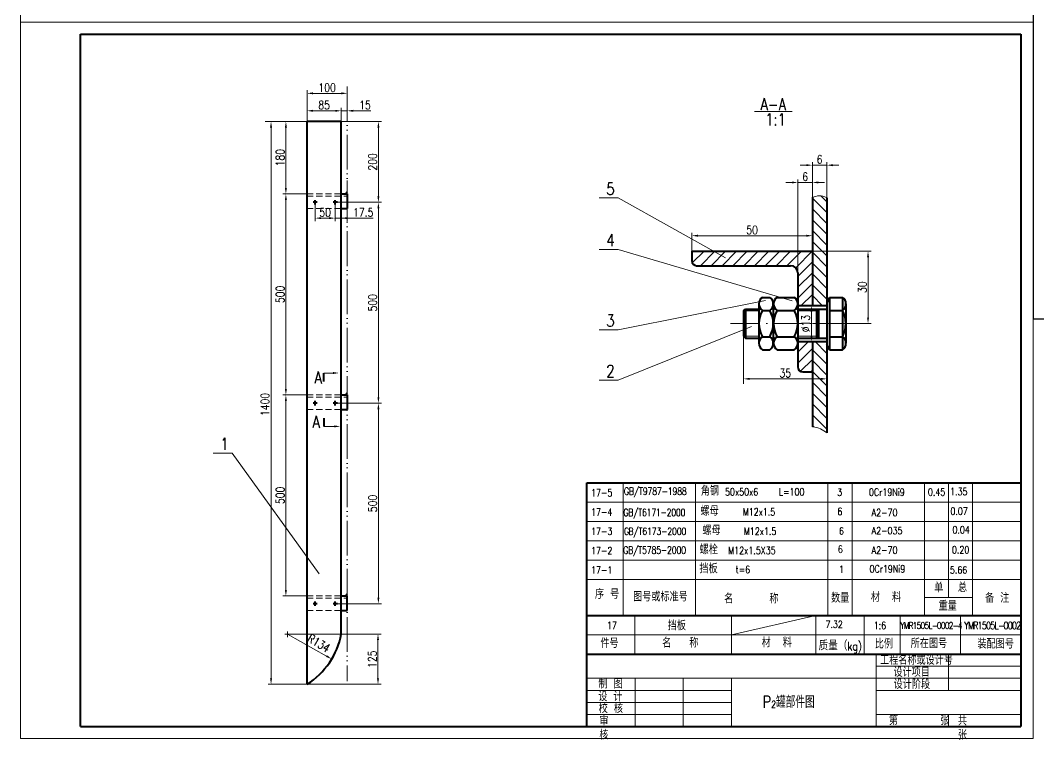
# Model space of a CAD drawing. Header units: millimetres. Extents: x 2000 to 3608, y -804 to 37.
# Drawn here: x 2681.2 to 3103.5, y -803.9 to -506.2 of the extents above; entities that cross this region are included whole.
import ezdxf

# ---------------------------------------------------------------- set-up
doc = ezdxf.new("R2010")
doc.units = ezdxf.units.MM
for name, pattern in [('ACAD_ISO05W100', [33, 24, -3, 0, -3, 0, -3]), ('ACAD_ISO10W100', [18, 12, -3, 0, -3]), ('DASHED2', [9.525, 6.35, -3.175])]:
    doc.linetypes.add(name, pattern=pattern)
doc.layers.get('0').update_dxf_attribs({"lineweight": 20})
for name, color, linetype, lineweight in [('双点划线', 7, 'ACAD_ISO05W100', 20), ('图层1', 7, 'Continuous', 40), ('点划线', 7, 'ACAD_ISO10W100', 20), ('粗实线', 7, 'Continuous', 40), ('细实线', 7, 'Continuous', 20), ('虚线', 7, 'DASHED2', 20)]:
    doc.layers.add(name, color=color, linetype=linetype, lineweight=lineweight)
doc.layers.add('图框层', color=7, linetype='Continuous')
doc.styles.add('样式 1', font='txt.shx', dxfattribs={"width": 0.8, "bigfont": 'hztxt.shx'})

msp = doc.modelspace()

# ---------------------------------------------------------------- hatches: boundary and pattern name
at = {"layer": '粗实线'}
h = msp.add_hatch(color=7, dxfattribs=at)
h.paths.add_polyline_path([(2816.75768285, -577.31110899), (2816.06889403, -578.09347177), (2816.75768285, -578.09347316)])
h.paths.add_polyline_path([(2816.75768285, -660.64424758), (2816.06872551, -661.42680177), (2816.75768285, -661.42680316)])
h.paths.add_polyline_path([(2816.75768285, -743.97732345), (2816.06850178, -744.76013177), (2816.75768285, -744.76013316)])
at = {"layer": '细实线'}
h = msp.add_hatch(dxfattribs=at)
h.set_pattern_fill('ANSI31', angle=90, style=0)
h.set_pattern_definition([(135, (-111.2126, -1558.459), (-2.245064, -2.245064), [])])
edge = h.paths.add_edge_path()
edge.add_line((3009.66370054, -601.86154106), (3015.66370054, -601.86154106))
edge.add_line((3015.66370054, -601.86154106), (3015.66370054, -579.72470962))
edge.add_spline(control_points=[(3015.66370054, -579.72470962), (3014.59539624, -579.23702862), (3012.61632532, -578.51131773), (3010.59556337, -579.27687078), (3009.66370054, -579.52343541)], knot_values=[1.5438179742, 1.5438179742, 1.5438179742, 1.5438179742, 4.9441337017, 7.7834984096, 7.7834984096, 7.7834984096, 7.7834984096], degree=3, periodic=0)
edge.add_line((3009.66370054, -579.52343541), (3009.66370054, -601.86154106))
h.paths.add_polyline_path([(3009.66370054, -624.36154106), (3015.66370054, -624.36154106), (3015.66370054, -601.86154106), (3009.66370054, -601.86154106)])
edge = h.paths.add_edge_path()
edge.add_line((3015.66370054, -639.36154106), (3009.66370054, -639.36154106))
edge.add_line((3009.66370054, -639.36154106), (3009.66370054, -674.64713698))
edge.add_spline(control_points=[(3009.66370054, -674.64713698), (3012.32474399, -674.79816117), (3014.05837156, -676.07796101), (3015.66370054, -677.20864946)], knot_values=[9.0971326709, 9.0971326709, 9.0971326709, 9.0971326709, 15.2516114143, 15.2516114143, 15.2516114143, 15.2516114143], degree=3, periodic=0)
edge.add_line((3015.66370054, -677.20864946), (3015.66370054, -639.36154106))
h = msp.add_hatch(dxfattribs=at)
h.set_pattern_fill('ANSI31', style=0)
h.set_pattern_definition([(45, (-111.2126, -1558.459), (-2.245064, 2.245064), [])])
h.paths.add_polyline_path([(3009.66370054, -601.86154106), (2959.66370054, -601.86154106), (2959.66370054, -605.86154106, 0.4142135624), (2961.66370054, -607.86154106), (3000.66370054, -607.86154106, -0.4142135624), (3003.66370054, -610.86154106), (3003.66370054, -623.68606507, -0.0029737016), (3003.66370054, -623.72451706), (3003.66370054, -624.36154106), (3009.66370054, -624.36154106)])
h.paths.add_polyline_path([(3009.66370054, -639.36154106), (3003.66370054, -639.36154106), (3003.66370054, -639.99856507, -0.0029737016), (3003.66370054, -640.03701706), (3003.66370054, -649.86154106, 0.4142135624), (3005.66370054, -651.86154106), (3009.66370054, -651.86154106)])

# ---------------------------------------------------------------- linework, layer by layer
at = {"color": 7}
for p, q in [((2681.18478807, -209.93816235), (2681.18478807, -803.93816235)), ((2961.12992163, -752.93816235), (2961.12992164, -697.93816227)), ((3016.12992163, -752.9381653), (3016.12992165, -697.93816231)), ((3026.12992163, -752.93816235), (3026.12992165, -697.93816231)), ((3056.12992164, -752.9381653), (3056.12992166, -697.93816233)), ((3076.12992163, -752.9381653), (3076.12992165, -697.93816234)), ((3056.12992163, -745.43816235), (3076.12992163, -745.43816235)), ((3096.12992112, -752.9381653), (2916.12992112, -752.9381653)), ((2916.1299214, -752.93816235), (3096.1299214, -752.93816235)), ((2916.1299214, -752.93816235), (3096.1299214, -752.93816235)), ((2936.0346378, -768.93816235), (2936.0346378, -752.93816235)), ((3011.12992163, -768.93816235), (3011.12992163, -752.93816235)), ((3021.1299214, -752.93816235), (3096.1299214, -752.93816235)), ((3046.12992163, -768.93816235), (3046.12992163, -752.93816235)), ((3071.12992163, -768.93816235), (3071.12992163, -752.93816235)), ((3101.18478807, -803.93816235), (2681.18478807, -803.93816235))]:
    msp.add_line(p, q, dxfattribs=at)
at = {"color": 7, "ltscale": 0.2}
msp.add_line((2916.1299214, -752.93816235), (2931.1299214, -752.93816235), dxfattribs=at)
at = {"layer": '双点划线', "color": 7, "ltscale": 0.6}
msp.add_line((2816.75768285, -533.60644615), (2816.75768285, -780.17252695), dxfattribs=at)
at = {"layer": '双点划线', "color": 7, "ltscale": 0.3}
msp.add_line((2816.75768285, -760.5934445), (2800.09163701, -760.59344739), dxfattribs=at)
at = {"layer": '图层1', "color": 7}
msp.add_line((2916.1299214, -798.93816235), (2916.12992148, -697.93816225), dxfattribs=at)
at = {"layer": '图框层', "color": 7}
for p, q in [((3101.18478807, -209.93816235), (3101.18478807, -629.93816235)), ((3101.18478807, -629.93816235), (3398.18478807, -629.93816235))]:
    msp.add_line(p, q, dxfattribs=at)
at = {"layer": '点划线', "color": 7}
msp.add_line((2975.72243794, -631.86154106), (3030.24047918, -631.86154106), dxfattribs=at)
at = {"layer": '粗实线', "color": 7}
for p, q in [((2706.18478807, -511.93816235), (3096.18478807, -511.93816235)), ((2706.18478807, -798.93816235), (2706.18478807, -511.93816235)), ((3096.18478807, -511.93816235), (3096.18478807, -798.93816235)), ((2800.09112176, -781.42664946), (2800.0915936, -548.09334946)), ((2814.2582596, -548.09337811), (2800.0915936, -548.09334946)), ((2814.2583728, -760.5934445), (2814.2582596, -548.09337811)), ((2814.25870308, -578.09346811), (2816.7580751, -578.09347316)), ((2816.06889403, -578.09347177), (2816.7580751, -577.31066345)), ((2816.75768285, -578.09347316), (2816.75767072, -584.09346316)), ((2804.34701627, -581.58975537), (2802.57656102, -581.58976083)), ((2803.42459978, -582.45874783), (2803.42460224, -580.63814407)), ((2812.68069387, -581.58975366), (2810.91023862, -581.58975913)), ((2811.75827738, -582.45874613), (2811.75827985, -580.63814237)), ((3009.66370054, -579.52343541), (3009.66370054, -624.36154106)), ((3015.66370054, -579.72470962), (3015.66370054, -677.20864946)), ((2814.25870539, -584.09345811), (2816.75806668, -584.09346316)), ((2959.66370054, -601.86154106), (2959.66370054, -605.86154106)), ((2959.66370054, -601.86154106), (3009.66370054, -601.86154106)), ((2961.66370054, -607.86154106), (3000.66370054, -607.86154106)), ((3003.66370054, -610.86154106), (3003.66370054, -649.86154106)), ((2987.46370054, -623.68606507), (2987.46370054, -640.03701706)), ((2988.94741655, -620.98654106), (2991.97998453, -620.98654106)), ((2993.46370054, -623.72451706), (2993.46370054, -639.99856507)), ((2993.46370054, -623.72451706), (2993.46370054, -639.99856507)), ((2995.01429777, -620.98654106), (3002.17998453, -620.98654106)), ((3003.66370054, -623.72451706), (3003.66370054, -639.99856507)), ((3003.66370054, -624.36154106), (3015.66370054, -624.36154106)), ((3016.78870054, -620.98654106), (3015.66370054, -623.13904106)), ((3016.78870054, -620.98654106), (3016.78870054, -642.73654106)), ((3016.78870054, -620.98654106), (3022.11370054, -620.98654106)), ((3022.11370054, -620.98654106), (3022.11370054, -642.73654106)), ((3023.59741655, -623.72451706), (3023.59741655, -639.99856507)), ((2981.16370054, -626.61154106), (2981.91370054, -625.86154106)), ((2981.16370054, -626.61154106), (2981.16370054, -637.11154106)), ((2981.91370054, -625.86154106), (2987.46370054, -625.86154106)), ((2981.91370054, -625.86154106), (2981.91370054, -637.86154106)), ((2988.94741655, -626.42404106), (2991.97998453, -626.42404106)), ((2995.01429777, -626.42404106), (3002.17998453, -626.42404106)), ((3003.66370054, -625.86154106), (3015.66370054, -625.86154106)), ((3011.4378202, -625.86154106), (3011.4378202, -637.86154106)), ((3011.4378202, -626.61154106), (3012.1878202, -625.86154106)), ((3012.1878202, -625.86154106), (3012.1878202, -637.86154106)), ((3016.78870054, -626.42404106), (3022.11370054, -626.42404106)), ((2981.16370054, -637.11154106), (2981.91370054, -637.86154106)), ((2988.94741655, -637.29904106), (2991.97998453, -637.29904106)), ((2995.01429777, -637.29904106), (3002.17998453, -637.29904106)), ((3011.4378202, -637.11154106), (3012.1878202, -637.86154106)), ((3016.78870054, -637.29904106), (3022.11370054, -637.29904106)), ((2981.91370054, -637.86154106), (2987.46370054, -637.86154106)), ((3003.66370054, -637.86154106), (3015.66370054, -637.86154106)), ((3003.66370054, -639.36154106), (3015.66370054, -639.36154106)), ((3009.66370054, -639.36154106), (3009.66370054, -674.64713698)), ((3016.78870054, -642.73654106), (3015.66370054, -640.58404106)), ((2988.94741655, -642.73654106), (2991.97998453, -642.73654106)), ((2995.01429777, -642.73654106), (3002.17998453, -642.73654106)), ((3016.78870054, -642.73654106), (3022.11370054, -642.73654106)), ((2807.09207127, -655.82907032), (2807.09207127, -652.3982176)), ((3005.66370054, -651.86154106), (3009.66370054, -651.86154106)), ((2814.25853457, -661.42679811), (2816.75790659, -661.42680316)), ((2816.06872551, -661.42680177), (2816.75790659, -660.64399345)), ((2816.75768285, -661.42680316), (2816.75767072, -667.42679316)), ((2804.34682024, -664.89227223), (2802.57636499, -664.89227769)), ((2803.42440375, -665.76126469), (2803.42440622, -663.94066093)), ((2812.68052536, -664.89227052), (2810.91007011, -664.89227599)), ((2811.75810887, -665.76126299), (2811.75811134, -663.94065923)), ((2807.15364299, -674.50549808), (2807.15364299, -671.01871997)), ((2814.25853687, -667.42678811), (2816.75789816, -667.42679316)), ((2916.12992149, -697.93816225), (3096.12992142, -697.93816235)), ((2803.4242079, -748.87076528), (2803.42421037, -747.05016152)), ((2811.75794035, -748.87076358), (2811.75794282, -747.05015982)), ((2814.25836605, -744.76012811), (2816.75773807, -744.76013316)), ((2816.06850178, -744.76013177), (2816.75768285, -743.97732345)), ((2816.75768285, -750.76012316), (2816.75769499, -744.76013316)), ((2804.34662439, -748.00177282), (2802.57616914, -748.00177828)), ((2812.68035684, -748.00177111), (2810.9099016, -748.00177658)), ((2814.25836836, -750.76011811), (2816.75772965, -750.76012316)), ((2916.12992112, -752.9381653), (3096.12992112, -752.9381653)), ((2916.12992143, -752.93816235), (3096.1299214, -752.93816235)), ((2916.12992142, -768.93816235), (3096.1299214, -768.93816235)), ((2706.18478807, -798.93816235), (3096.18478807, -798.93816235))]:
    msp.add_line(p, q, dxfattribs=at)
for centre, radius, start, end in [((2961.66370054, -605.86154106), 2, 180, 270), ((3000.66370054, -610.86154106), 3, 0, 90), ((2990.69634245, -623.70529106), 3.23269909, 122.7524914999, 237.2475085001), ((2990.23105862, -623.70529106), 3.23269909, 302.7524914999, 57.2475085001), ((2996.76322368, -623.70529106), 3.23269909, 122.7524914999, 237.2475085001), ((3000.43105862, -623.70529106), 3.23269909, 302.7524914999, 57.2475085001), ((3020.36477463, -623.70529106), 3.23269909, 302.7524914999, 57.2475085001), ((2998.40708578, -631.86154106), 10.91108374, 150.1093368867, 209.8906631133), ((2982.52031529, -631.86154106), 10.91108374, 330.1093368867, 29.8906631133), ((3004.47396701, -631.86154106), 10.91108374, 150.1093368867, 209.8906631133), ((2992.72031529, -631.86154106), 10.91108374, 330.1093368867, 29.8906631133), ((3012.6540313, -631.86154106), 10.91108374, 330.1093368867, 29.8906631133), ((2990.69634245, -640.01779106), 3.23269909, 122.7524914999, 237.2475085001), ((2990.23105862, -640.01779106), 3.23269909, 302.7524914999, 57.2475085001), ((2996.76322368, -640.01779106), 3.23269909, 122.7524914999, 237.2475085001), ((3000.43105862, -640.01779106), 3.23269909, 302.7524914999, 57.2475085001), ((3020.36477463, -640.01779106), 3.23269909, 302.7524914999, 57.2475085001), ((3005.66370054, -649.86154106), 2, 180, 270), ((2783.13169657, -754.65999723), 31.68715473, 302.358460564, 349.2076078432)]:
    msp.add_arc(centre, radius, start, end, dxfattribs=at)
at = {"layer": '细实线', "color": 7}
for p, q in [((3101.18478807, -209.93816235), (3101.18478807, -803.93816235)), ((2681.18478807, -506.93816235), (3101.18478807, -506.93816235)), ((2800.0915936, -548.09334946), (2800.0915936, -535.16173143)), ((2816.75768285, -548.09334946), (2816.75768285, -535.16173143)), ((2802.5915936, -536.41173143), (2814.25768285, -536.41173143)), ((2800.0915936, -548.09338101), (2800.0915936, -542.39511397)), ((2811.7582596, -543.64511397), (2802.5915936, -543.64511397)), ((2811.7582596, -543.64511397), (2809.2582596, -543.64511397)), ((2814.2582596, -548.09337944), (2814.2582596, -542.39511397)), ((2814.2582596, -548.09337811), (2814.2582596, -542.39511397)), ((2814.2582596, -543.64511397), (2816.75768285, -543.64511397)), ((2816.75768285, -548.09337944), (2816.75768285, -542.39511397)), ((2819.25768285, -543.64511397), (2826.50768285, -543.64511397)), ((2985.60845782, -543.89417751), (3001.23175058, -543.89417751)), ((2800.0915936, -548.09334946), (2782.64959618, -548.09334946)), ((2811.7583463, -548.09337305), (2830.93177319, -548.09337305)), ((2785.15197465, -549.31230719), (2785.15197465, -778.92664946)), ((2791.31310674, -550.59334946), (2791.31310674, -575.59343946)), ((2829.68177319, -579.08974117), (2829.68177319, -550.59337305)), ((3009.66370054, -579.52343541), (3009.66370054, -564.93975381)), ((3015.66370054, -579.72470962), (3015.66370054, -564.93975381)), ((3007.16370054, -566.18975381), (3004.66370054, -566.18975381)), ((3009.66370054, -566.18975381), (3015.66370054, -566.18975381)), ((3018.16370054, -566.18975381), (3020.66370054, -566.18975381)), ((2816.7580751, -578.09347316), (2816.7580751, -572.5938743)), ((3001.16370054, -573.35571279), (2998.66370054, -573.35571279)), ((3003.66370054, -610.86154106), (3003.66370054, -572.10571279)), ((3003.66370054, -573.35571279), (3009.66370054, -573.35571279)), ((3009.66370054, -610.86154106), (3009.66370054, -572.10571279)), ((3012.16370054, -573.35571279), (3014.66370054, -573.35571279)), ((2800.35980333, -578.09343946), (2790.06310674, -578.09343946)), ((2800.09153294, -578.09343946), (2790.06310674, -578.09343946)), ((2791.31310674, -658.92676946), (2791.31310674, -580.59343946)), ((2803.42460095, -582.37568252), (2803.42460095, -589.39820936)), ((2811.75827856, -581.58974117), (2830.93177319, -581.58974117)), ((2811.75827856, -581.58975651), (2811.75827856, -588.06074803)), ((2811.75827856, -581.58975651), (2811.75827856, -589.39820936)), ((2814.25827874, -580.67678172), (2814.25827874, -587.14777457)), ((2816.75768285, -581.58975651), (2816.75768285, -589.39820936)), ((2829.68177319, -581.58974117), (2828.43177319, -581.58974117)), ((2929.13963955, -579.79896221), (2921.17292345, -579.79896221)), ((2929.13963955, -579.79896221), (2973.63453625, -604.65589128)), ((2811.75827856, -582.92721784), (2811.75827856, -589.39820936)), ((2811.75827856, -588.2356707), (2811.75827856, -586.89820936)), ((2814.25828094, -588.23566937), (2814.25828094, -586.89820936)), ((2829.68177319, -584.08974117), (2829.68177319, -662.39227337)), ((2809.25827856, -588.14820936), (2805.92460095, -588.14820936)), ((2809.25827856, -588.14820936), (2806.75827856, -588.14820936)), ((2809.25827856, -588.14820936), (2806.75827856, -588.14820936)), ((2809.25827856, -588.14820936), (2806.75827856, -588.14820936)), ((2811.75827856, -588.14820936), (2816.75768285, -588.14820936)), ((2811.75827856, -588.14820936), (2814.25828094, -588.14820936)), ((2816.75828094, -588.14820936), (2827.50828094, -588.14820936)), ((2959.66370054, -601.86154106), (2959.66370054, -594.18598177)), ((3007.16370054, -595.43598177), (2962.16370054, -595.43598177)), ((3009.66370054, -601.86154106), (3009.66370054, -594.18598177)), ((2929.13963955, -601.10572718), (2921.17292345, -601.10572718)), ((2929.13963955, -601.10572718), (3001.24991695, -622.43821106)), ((3009.66370054, -601.86154106), (3034.00709518, -601.86154106)), ((3032.75709518, -604.36154106), (3032.75709518, -629.58309305)), ((2929.13963955, -634.42841563), (2990.23105862, -622.30478863)), ((3009.66370054, -624.36154106), (3008.02795696, -624.36154106)), ((2981.16370054, -626.61154106), (2987.46370054, -626.61154106)), ((3003.66370054, -626.61154106), (3011.4378202, -626.61154106)), ((3009.27795696, -626.86154106), (3009.27795696, -636.86154106)), ((2929.13963955, -655.33778984), (2984.35739366, -633.11150992)), ((3009.66370054, -631.86154106), (3034.00709518, -631.86154106)), ((2929.13963955, -634.42841563), (2921.17292345, -634.42841563)), ((2981.16370054, -637.11154106), (2987.46370054, -637.11154106)), ((2981.16370054, -637.11154106), (2981.16370054, -656.80231863)), ((3003.66370054, -637.11154106), (3011.4378202, -637.11154106)), ((3015.66370054, -637.11154106), (3015.66370054, -653.45018706)), ((3009.66370054, -639.36154106), (3008.02795696, -639.36154106)), ((2807.09207127, -652.3982176), (2810.87217777, -652.37198271)), ((2929.13963955, -655.33778984), (2921.17292345, -655.33778984)), ((2983.66370054, -654.78403389), (3013.16370054, -654.78403389)), ((2800.4146652, -661.42676946), (2790.06310674, -661.42676946)), ((2791.31310674, -661.42676946), (2790.06310674, -661.42676946)), ((2791.31310674, -663.92676946), (2791.31310674, -742.26009946)), ((2811.75811005, -664.89227337), (2830.93177319, -664.89227337)), ((2829.68177319, -664.89227337), (2828.43177319, -664.89227337)), ((2829.68177319, -667.39227337), (2829.68177319, -745.50177396)), ((2807.15364299, -674.50549808), (2811.38251958, -674.50549808)), ((2769.09386463, -685.54626562), (2761.12714854, -685.54626562)), ((2769.09386463, -685.54626562), (2805.063716, -735.61713162)), ((2931.12992163, -752.9381653), (2931.12992165, -697.93816226)), ((3066.12992166, -745.43816235), (3066.12992169, -697.93816234)), ((2916.12992149, -705.93816225), (3096.12992142, -705.93816235)), ((2916.12992148, -713.93816225), (3096.12992141, -713.93816235)), ((2916.12992148, -721.93816225), (3096.12992141, -721.93816235)), ((2916.12992147, -729.93816225), (3096.1299214, -729.93816235)), ((2916.12992147, -737.93816225), (3096.1299214, -737.93816235)), ((2797.10972262, -744.76009946), (2790.06310674, -744.76009946)), ((2801.82721648, -744.76009946), (2790.06310674, -744.76009946)), ((2811.75794153, -748.00177396), (2830.93177319, -748.00177396)), ((2976.12992142, -768.93816235), (2976.12992143, -752.93816235)), ((2976.12992143, -760.93816235), (3011.12992163, -752.9381653)), ((3031.12992142, -768.93816235), (3031.12992143, -752.93816235)), ((2791.9253728, -759.50362887), (2791.9253728, -761.81971557)), ((2790.80448057, -760.59345639), (2830.757418, -760.59344739)), ((2791.9253728, -760.59345639), (2808.15511301, -769.68393248)), ((2829.507418, -763.09344739), (2829.507418, -778.92664946)), ((2916.12992143, -760.93816235), (3096.1299214, -760.93816235)), ((3036.1299214, -798.93816245), (3036.12992142, -768.93816235)), ((3066.12992163, -783.93816235), (3066.12992164, -768.93816235)), ((3036.12992142, -773.93816235), (3096.1299214, -773.93816235)), ((2916.12992141, -778.93816235), (3096.1299214, -778.93816235)), ((2936.1299214, -798.93816237), (2936.12992141, -778.93816235)), ((2956.1299214, -798.93816238), (2956.12992141, -778.93816235)), ((2976.1299214, -798.9381624), (2976.12992141, -778.93816235)), ((2800.09164127, -781.42664946), (2783.90197465, -781.42664946)), ((2800.09168919, -781.42664946), (2790.06315441, -781.42664946)), ((2800.09112176, -781.42664946), (2830.757418, -781.42664946)), ((2916.12992141, -783.93816235), (2976.12992141, -783.93816235)), ((3036.12992141, -783.93816235), (3096.1299214, -783.93816235)), ((2916.12992141, -788.93816235), (2976.12992141, -788.93816235)), ((2916.1299214, -793.93816235), (2976.1299214, -793.93816235)), ((3036.1299214, -793.93816235), (3096.1299214, -793.93816235)), ((3066.12992163, -798.93816235), (3066.12992163, -793.93816235)), ((3096.18478807, -798.93816235), (3096.18478807, -794.27508814)), ((3066.12992163, -798.93816235), (3096.18478807, -798.93816235)), ((3101.18478807, -803.93816235), (2681.18478807, -803.93816235))]:
    msp.add_line(p, q, dxfattribs=at)
msp.add_open_spline([(3009.66370054, -579.52343541), (3010.59556337, -579.27687078), (3012.61632532, -578.51131773), (3014.59539624, -579.23702862), (3015.66370054, -579.72470962)], degree=3, knots=[1.5438179742, 1.5438179742, 1.5438179742, 1.5438179742, 4.3831826821, 7.7834984096, 7.7834984096, 7.7834984096, 7.7834984096], dxfattribs=at)
msp.add_open_spline([(3009.66370054, -674.64713698), (3012.32474399, -674.79816117), (3014.05837156, -676.07796101), (3015.66370054, -677.20864946)], degree=3, dxfattribs=at)
for points in [[(2802.5915936, -535.99506476), (2802.5915936, -536.8283981), (2800.0915936, -536.41173143)], [(2814.25768285, -535.99506476), (2814.25768285, -536.8283981), (2816.75768285, -536.41173143)], [(2802.5915936, -543.22844731), (2802.5915936, -544.06178064), (2800.0915936, -543.64511397)], [(2811.7582596, -543.22844731), (2811.7582596, -544.06178064), (2814.2582596, -543.64511397)], [(2811.7582596, -543.22844731), (2811.7582596, -544.06178064), (2814.2582596, -543.64511397)], [(2819.25768285, -543.22844731), (2819.25768285, -544.06178064), (2816.75768285, -543.64511397)], [(2784.73526032, -550.59338101), (2785.56859365, -550.59338101), (2785.15192699, -548.09338101)], [(2790.89644008, -550.59334946), (2791.72977341, -550.59334946), (2791.31310674, -548.09334946)], [(2829.26510653, -550.59337305), (2830.09843986, -550.59337305), (2829.68177319, -548.09337305)], [(3007.16370054, -565.77308715), (3007.16370054, -566.60642048), (3009.66370054, -566.18975381)], [(3018.16370054, -565.77308715), (3018.16370054, -566.60642048), (3015.66370054, -566.18975381)], [(3001.16370054, -572.93904612), (3001.16370054, -573.77237945), (3003.66370054, -573.35571279)], [(3012.16370054, -572.93904612), (3012.16370054, -573.77237945), (3009.66370054, -573.35571279)], [(2790.89644008, -575.59343946), (2791.72977341, -575.59343946), (2791.31310674, -578.09343946)], [(2790.89644008, -580.59343946), (2791.72977341, -580.59343946), (2791.31310674, -578.09343946)], [(2829.26510653, -579.08974117), (2830.09843986, -579.08974117), (2829.68177319, -581.58974117)], [(2829.26510653, -584.08974117), (2830.09843986, -584.08974117), (2829.68177319, -581.58974117)], [(2805.92460095, -587.7315427), (2805.92460095, -588.56487603), (2803.42460095, -588.14820936)], [(2809.25827856, -587.7315427), (2809.25827856, -588.56487603), (2811.75827856, -588.14820936)], [(2809.25827856, -587.7315427), (2809.25827856, -588.56487603), (2811.75827856, -588.14820936)], [(2809.25827856, -587.7315427), (2809.25827856, -588.56487603), (2811.75827856, -588.14820936)], [(2809.25827856, -587.7315427), (2809.25827856, -588.56487603), (2811.75827856, -588.14820936)], [(2816.75828094, -587.7315427), (2816.75828094, -588.56487603), (2814.25828094, -588.14820936)], [(2962.16370054, -595.0193151), (2962.16370054, -595.85264843), (2959.66370054, -595.43598177)], [(3007.16370054, -595.0193151), (3007.16370054, -595.85264843), (3009.66370054, -595.43598177)], [(3032.34042851, -604.36154106), (3033.17376185, -604.36154106), (3032.75709518, -601.86154106)], [(3008.8612903, -626.86154106), (3009.69462363, -626.86154106), (3009.27795696, -624.36154106)], [(3032.34042851, -629.36154106), (3033.17376185, -629.36154106), (3032.75709518, -631.86154106)], [(3008.8612903, -636.86154106), (3009.69462363, -636.86154106), (3009.27795696, -639.36154106)], [(2810.87217777, -651.93888423), (2810.87217777, -652.77221756), (2813.37217777, -652.3555509)], [(2983.66370054, -654.36736722), (2983.66370054, -655.20070055), (2981.16370054, -654.78403389)], [(3013.16370054, -654.36736722), (3013.16370054, -655.20070055), (3015.66370054, -654.78403389)], [(2790.89644008, -658.92676946), (2791.72977341, -658.92676946), (2791.31310674, -661.42676946)], [(2790.89644008, -663.92676946), (2791.72977341, -663.92676946), (2791.31310674, -661.42676946)], [(2829.26510653, -662.39227337), (2830.09843986, -662.39227337), (2829.68177319, -664.89227337)], [(2829.26510653, -667.39227337), (2830.09843986, -667.39227337), (2829.68177319, -664.89227337)], [(2811.38251958, -674.0723996), (2811.38251958, -674.90573293), (2813.88251958, -674.48906626)], [(2790.89644008, -742.26009946), (2791.72977341, -742.26009946), (2791.31310674, -744.76009946)], [(2829.26510653, -745.50177396), (2830.09843986, -745.50177396), (2829.68177319, -748.00177396)], [(2829.09075134, -763.09344739), (2829.92408467, -763.09344739), (2829.507418, -760.59344739)], [(2808.36959, -769.32670604), (2807.94063602, -770.04115893), (2810.29847168, -770.97079441)], [(2784.73530798, -778.92664946), (2785.56864131, -778.92664946), (2785.15197465, -781.42664946)], [(2829.09075134, -778.92664946), (2829.92408467, -778.92664946), (2829.507418, -781.42664946)]]:
    msp.add_solid(points, dxfattribs=at)
at = {"layer": '虚线', "color": 7, "ltscale": 0.4}
for p, q in [((2800.09197156, -578.09343946), (2814.25870308, -578.09346811)), ((2800.09197105, -579.09015907), (2816.75768285, -579.09011533)), ((2800.09197241, -584.09342946), (2814.25870539, -584.09345811)), ((2800.09180254, -662.42348907), (2816.75768285, -662.42343762)), ((2800.09180304, -661.42676946), (2814.25853457, -661.42679811)), ((2800.0918039, -667.42675946), (2814.25853687, -667.42678811)), ((2800.09163402, -745.75681907), (2816.75768285, -745.75677533)), ((2800.09163453, -744.76009946), (2814.25836605, -744.76012811)), ((2800.09163538, -750.76008946), (2814.25836836, -750.76011811))]:
    msp.add_line(p, q, dxfattribs=at)

# ---------------------------------------------------------------- texts
at = {"color": 7, "attachment_point": 1, "style": '样式 1'}
for s, insert, char_height, width in [('角钢 {\\H0.8571x;50x50x6    L=100}', (2963.39116996, -699.64109691), 3.5, 47.9455816147), ('0Cr19Ni9', (3033.15631566, -700.27731661), 3, 26.1492870609), ('A2-70', (3034.27833269, -708.72969662), 3, 7.5671845896), ('A2-035', (3034.27833269, -716.21586693), 3, 7.5671845896), ('{\\T0.95;GB/T5785-2000}', (2931.19338208, -724.29595968), 3, 28.1050349954), ('{\\H1.167x;螺栓\\Ftxt,gbcbig|c134;\\H0.8571x;  M12x1.5X35}', (2962.94047228, -723.92295505), 3, 34.8931351369), ('A2-70', (3034.27833269, -724.29304914), 3, 7.5671845896), ('挡板   {\\H0.8571x;t=6}', (2962.82554246, -731.84694917), 3.5, 52.4942993371), ('0Cr19Ni9', (3033.38130579, -732.06774879), 3, 26.1492870609), ('序 号', (2919.48885839, -742.42996181), 3.5, 11.304134123), ('图号或标准号', (2935.31172411, -743.48792783), 3.5, 28.5928014055), ('单', (3060.21753398, -739.74067757), 3.5, 1.4248865714), ('总', (3070.03727317, -739.71059766), 3.5, 3.2297503305), ('名      称', (2973.06984805, -744.31976559), 3.5, 47.7813068282), ('数量', (3017.42993832, -744.01180801), 3.5, 7.9793775461), ('材  料', (3033.91821809, -743.67467125), 3.5, 22.8932391872), ('重量', (3062.01616706, -747.2846999), 3.5, 7.9656389557), ('备 注 ', (3081.29373688, -744.04287615), 3.5, 12.5390400669)]:
    msp.add_mtext(s, dxfattribs=dict(at, insert=insert, char_height=char_height, width=width))
at = {"layer": '细实线', "color": 7, "char_height": 3.5, "attachment_point": 5, "style": '样式 1'}
for s, insert in [('100', (2808.42463823, -534.03673143)), ('85', (2807.1749266, -541.27011397)), ('15', (2824.13268285, -541.27011397)), ('6', (3012.66370054, -563.81475381)), ('6', (3006.66370054, -570.98071279)), ('50', (2807.59143976, -585.77320936)), ('17.5', (2823.38328094, -585.77320936)), ('50', (2984.66370054, -593.06098177)), ('35', (2998.41370054, -652.40903389))]:
    msp.add_mtext(s, dxfattribs=dict(at, insert=insert))
at = {"layer": '细实线', "color": 7, "attachment_point": 1, "style": '样式 1'}
for s, insert, char_height, width in [('A-A', (2988.12190507, -538.39392468), 5, 17.7827591655), ('1:1', (2990.10909029, -544.70553033), 5, 7.7227609754), ('5', (2924.20889695, -573.5037137), 5, 5.6050903415), ('4', (2924.20889695, -594.81047867), 5, 5.6050903415), ('3', (2924.20889695, -628.13316712), 5, 5.6050903415), ('2', (2924.20889695, -649.04254133), 5, 5.6050903415), ('A', (2803.15627066, -651.72946538), 5, 3.4252267252), ('A', (2802.35177799, -670.1243594), 5, 3.4252267252), ('1', (2764.16312204, -679.2510171), 5, 5.6050903415), ('17-5', (2917.86751449, -700.514771), 3, 8.3424456326), ('{\\T0.95;GB/T9787-1988}', (2931.49252436, -699.87732229), 3, 25.1683459744), ('3', (3019.94437067, -700.33170333), 3, 2.459985317), ('0.45', (3057.57774755, -700.21732382), 3, 5.4493801053), ('1.35', (3066.79326717, -700.0028386), 3, 5.1392345924), ('17-4', (2917.86751449, -708.514771), 3, 8.3424456326), ('{\\W0.75;GB/T6171-2000}', (2931.33468737, -708.6745511), 3, 12.0731638485), ('螺母    {\\H0.8571x;M12x1.5}', (2963.26061901, -707.93204294), 3.5, 57.4080133766), ('6', (3020.05854043, -708.28467077), 3, 2.459985317), ('0.07', (3066.91494617, -708.16359302), 3, 5.9592350924), ('17-3', (2917.8675145, -716.514771), 3, 8.3424456326), ('{\\T0.85;G\\T0.95;B/T6173-2000}', (2931.53077072, -716.51464203), 3, 12.0731638485), ('螺母   {\\H0.8571x; M12x1.5}', (2964.06831081, -715.96047909), 3.5, 35.3382068347), ('6', (3020.71541384, -716.37146344), 3, 2.459985317), ('0.04', (3067.76910112, -715.85670761), 3, 5.9592350924), ('17-2', (2917.86751449, -724.514771), 3, 8.3424456326), ('6', (3020.24808069, -723.90318355), 3, 2.459985317), ('0.20', (3067.556642, -724.16738815), 3, 7.5577697752), ('17-1', (2917.86751449, -732.514771), 3, 8.3424456326), ('1', (3020.71541384, -732.26433606), 3, 2.459985317), ('5.66', (3066.72362205, -732.53486463), 3, 10.8151072032), ('17', (2924.47762415, -755.4931876), 3, 8.5351017337), ('挡板', (2949.69709218, -755.46236159), 3.5, 16.3677446133), ('7.32', (3015.10233121, -755.0530306), 3, 16.0275902184), ('1:6', (3035.10502099, -755.54195139), 3, 8.1461722241), ('件号', (2921.73699656, -762.77194732), 3.5, 10.8842094551), ('名   称', (2947.37299139, -762.62330044), 3.5, 22.4365401681), ('材  料', (2988.64371264, -762.48277233), 3.5, 20.0266624503), ('{\\H1.1429x;质量（}kg)', (3012.22168956, -763.34320891), 3.5, 21.9928988854), ('比例', (3035.54815263, -763.05010972), 3.5, 11.3385608796), ('所在图号', (3050.45244677, -762.85330557), 3.5, 20.0379780313), ('装配图号', (3078.14970556, -763.04870422), 3.5, 22.1883944195), ('工程名称或设计号', (3037.73446983, -769.76083539), 3.5, 34.3659483446), ('设计项目', (3043.30114941, -774.79150345), 3.5, 15.421799593), ('制 图', (2920.92842491, -779.61532182), 3.5, 11.2206458579), ('设计阶段', (3043.37355304, -779.78490749), 3.5, 15.4942032175), ('设 计', (2920.86212933, -784.8702366), 3.5, 10.9852449866), ('校 核', (2921.05411485, -789.82601609), 3.5, 13.3219718606), ('审 核', (2921.32936358, -794.94316992), 3.5, 9.3584108398), ('第       张', (3041.4043852, -794.79365587), 3.5, 27.0215078352), ('共         张', (3070.01540071, -794.9599799), 3.5, 27.0215078352)]:
    msp.add_mtext(s, dxfattribs=dict(at, insert=insert, char_height=char_height, width=width))
at = {"layer": '细实线', "color": 7, "char_height": 3.5, "attachment_point": 5, "style": '样式 1'}
for s, insert, rotation in [('180', (2788.93810674, -563.09339446), 90), ('200', (2827.30677319, -564.84155711), 90), ('500', (2788.93810674, -619.76010446), 90), ('30', (3030.38209518, -616.76425679), 90), ('500', (2827.30677319, -623.24100727), 90), ('%%C13', (3006.90295696, -631.86154106), 90), ('1400', (2782.66755199, -665.40055215), 90), ('500', (2788.93810674, -703.09343446), 90), ('500', (2827.30677319, -706.44702366), 90), ('R134', (2804.98409436, -764.36192632), 329.0196034058), ('125', (2827.132418, -771.01004843), 90)]:
    msp.add_mtext(s, dxfattribs=dict(at, insert=insert, rotation=rotation))
at = {"layer": '细实线', "color": 3, "attachment_point": 1, "style": '样式 1'}
for s, insert, char_height, width in [('{\\T0.8;YMR1505L-0002-4}', (3046.14942645, -755.65672986), 2.8, 17.2457271735), ('{\\T0.8;YMR1505L-0002}', (3072.68190305, -755.53091931), 3, 14.3791988952), ('P{\\H0.6x;2}罐部件图', (2988.95404181, -786.2191161), 5, 56.0432641418)]:
    msp.add_mtext(s, dxfattribs=dict(at, insert=insert, char_height=char_height, width=width))

doc.saveas('drawing.dxf')
